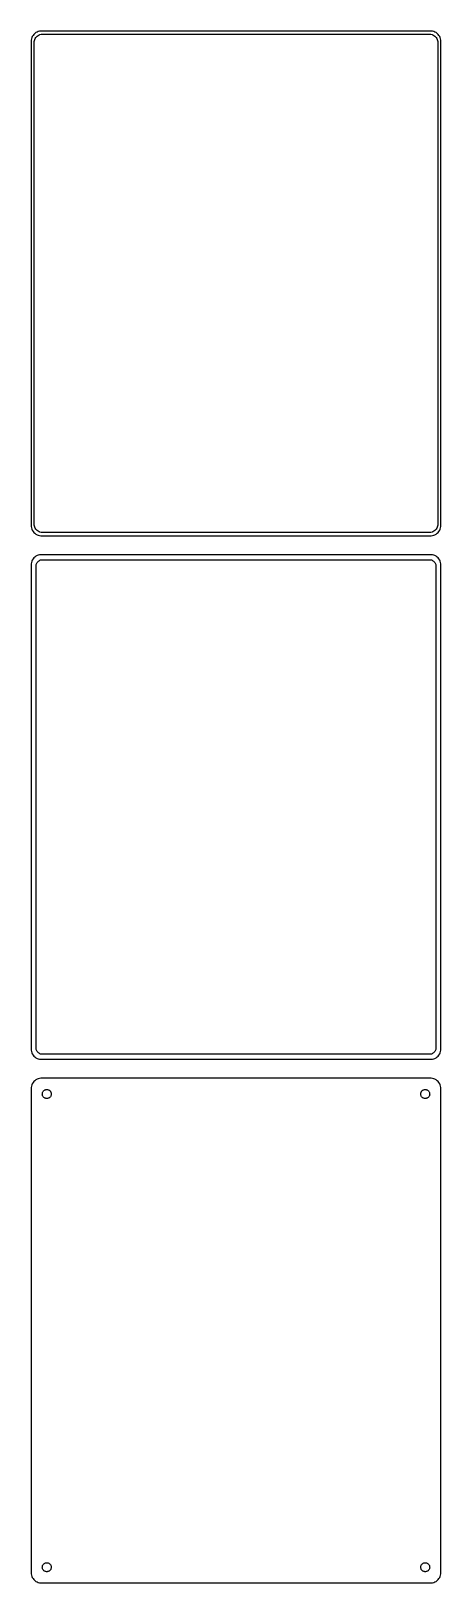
# Model space of a CAD drawing. Header units: metres. Extents: x -98 to 98, y 627 to 1365.
import ezdxf

# ---------------------------------------------------------------- set-up
doc = ezdxf.new("R2010")
doc.units = ezdxf.units.M

msp = doc.modelspace()

# ---------------------------------------------------------------- linework, layer by layer
for p, q in [((-97.4606, 1360.63), (-97.5, 1360)), ((-97.5, 1360), (-97.5, 1130)), ((-97.3429, 1361.24), (-97.4606, 1360.63)), ((-97.1489, 1361.84), (-97.3429, 1361.24)), ((-96.8815, 1362.41), (-97.1489, 1361.84)), ((-96.5451, 1362.94), (-96.8815, 1362.41)), ((-96.1448, 1363.42), (-96.5451, 1362.94)), ((-95.6871, 1363.85), (-96.1448, 1363.42)), ((-96, 1359.5), (-95.9685, 1360)), ((-96, 1130.5), (-96, 1359.5)), ((-95.9685, 1360), (-95.8743, 1360.49)), ((-95.8743, 1360.49), (-95.7191, 1360.97)), ((-95.7191, 1360.97), (-95.5052, 1361.43)), ((-95.1791, 1364.22), (-95.6871, 1363.85)), ((-95.5052, 1361.43), (-95.2361, 1361.85)), ((-95.2361, 1361.85), (-94.9159, 1362.24)), ((-94.6289, 1364.52), (-95.1791, 1364.22)), ((-94.9159, 1362.24), (-94.5497, 1362.58)), ((-94.0451, 1364.76), (-94.6289, 1364.52)), ((-94.5497, 1362.58), (-94.1433, 1362.88)), ((-94.1433, 1362.88), (-93.7031, 1363.12)), ((-93.4369, 1364.91), (-94.0451, 1364.76)), ((-93.7031, 1363.12), (-93.2361, 1363.3)), ((-92.8139, 1364.99), (-93.4369, 1364.91)), ((-93.2361, 1363.3), (-92.7495, 1363.43)), ((92.8139, 1364.99), (-92.8139, 1364.99)), ((-92.7495, 1363.43), (-92.2512, 1363.49)), ((-92.2512, 1363.49), (92.2512, 1363.49)), ((92.2512, 1363.49), (92.7495, 1363.43)), ((92.7495, 1363.43), (93.2361, 1363.3)), ((93.4369, 1364.91), (92.8139, 1364.99)), ((93.2361, 1363.3), (93.7031, 1363.12)), ((94.0451, 1364.76), (93.4369, 1364.91)), ((93.7031, 1363.12), (94.1433, 1362.88)), ((94.6289, 1364.52), (94.0451, 1364.76)), ((94.1433, 1362.88), (94.5497, 1362.58)), ((94.5497, 1362.58), (94.9159, 1362.24)), ((95.1791, 1364.22), (94.6289, 1364.52)), ((94.9159, 1362.24), (95.2361, 1361.85)), ((95.6871, 1363.85), (95.1791, 1364.22)), ((95.2361, 1361.85), (95.5052, 1361.43)), ((95.5052, 1361.43), (95.7191, 1360.97)), ((96.1448, 1363.42), (95.6871, 1363.85)), ((95.7191, 1360.97), (95.8743, 1360.49)), ((95.8743, 1360.49), (95.9685, 1360)), ((95.9685, 1360), (96, 1359.5)), ((96, 1359.5), (96, 1130.5)), ((96.5451, 1362.94), (96.1448, 1363.42)), ((96.8815, 1362.41), (96.5451, 1362.94)), ((97.1489, 1361.84), (96.8815, 1362.41)), ((97.3429, 1361.24), (97.1489, 1361.84)), ((97.4606, 1360.63), (97.3429, 1361.24)), ((97.5, 1360), (97.4606, 1360.63)), ((97.5, 1130), (97.5, 1360)), ((-97.5, 1130), (-97.4606, 1129.37)), ((-97.4606, 1129.37), (-97.3429, 1128.76)), ((-95.9685, 1130), (-96, 1130.5)), ((-95.8743, 1129.51), (-95.9685, 1130)), ((-95.7191, 1129.03), (-95.8743, 1129.51)), ((95.8743, 1129.51), (95.7191, 1129.03)), ((95.9685, 1130), (95.8743, 1129.51)), ((96, 1130.5), (95.9685, 1130)), ((97.3429, 1128.76), (97.4606, 1129.37)), ((97.4606, 1129.37), (97.5, 1130)), ((-97.3429, 1128.76), (-97.1489, 1128.16)), ((-97.1489, 1128.16), (-96.8815, 1127.59)), ((-96.8815, 1127.59), (-96.5451, 1127.06)), ((-96.5451, 1127.06), (-96.1448, 1126.58)), ((-96.1448, 1126.58), (-95.6871, 1126.15)), ((-95.5052, 1128.57), (-95.7191, 1129.03)), ((-95.6871, 1126.15), (-95.1791, 1125.78)), ((-95.2361, 1128.15), (-95.5052, 1128.57)), ((-94.9159, 1127.76), (-95.2361, 1128.15)), ((-95.1791, 1125.78), (-94.6289, 1125.48)), ((-94.5497, 1127.42), (-94.9159, 1127.76)), ((-94.6289, 1125.48), (-94.0451, 1125.24)), ((-94.1433, 1127.12), (-94.5497, 1127.42)), ((-93.7031, 1126.88), (-94.1433, 1127.12)), ((-94.0451, 1125.24), (-93.4369, 1125.09)), ((-93.2361, 1126.7), (-93.7031, 1126.88)), ((-93.4369, 1125.09), (-92.8139, 1125.01)), ((-92.7495, 1126.57), (-93.2361, 1126.7)), ((-92.8139, 1125.01), (92.8139, 1125.01)), ((-92.2512, 1126.51), (-92.7495, 1126.57)), ((92.2512, 1126.51), (-92.2512, 1126.51)), ((92.7495, 1126.57), (92.2512, 1126.51)), ((93.2361, 1126.7), (92.7495, 1126.57)), ((92.8139, 1125.01), (93.4369, 1125.09)), ((93.7031, 1126.88), (93.2361, 1126.7)), ((93.4369, 1125.09), (94.0451, 1125.24)), ((94.1433, 1127.12), (93.7031, 1126.88)), ((94.0451, 1125.24), (94.6289, 1125.48)), ((94.5497, 1127.42), (94.1433, 1127.12)), ((94.9159, 1127.76), (94.5497, 1127.42)), ((94.6289, 1125.48), (95.1791, 1125.78)), ((95.2361, 1128.15), (94.9159, 1127.76)), ((95.1791, 1125.78), (95.6871, 1126.15)), ((95.5052, 1128.57), (95.2361, 1128.15)), ((95.7191, 1129.03), (95.5052, 1128.57)), ((95.6871, 1126.15), (96.1448, 1126.58)), ((96.1448, 1126.58), (96.5451, 1127.06)), ((96.5451, 1127.06), (96.8815, 1127.59)), ((96.8815, 1127.59), (97.1489, 1128.16)), ((97.1489, 1128.16), (97.3429, 1128.76)), ((-96.1448, 1114.42), (-96.5451, 1113.94)), ((-95.6871, 1114.85), (-96.1448, 1114.42)), ((-95.1791, 1115.22), (-95.6871, 1114.85)), ((-94.6289, 1115.52), (-95.1791, 1115.22)), ((-94.0451, 1115.76), (-94.6289, 1115.52)), ((-93.4369, 1115.91), (-94.0451, 1115.76)), ((-92.8139, 1115.99), (-93.4369, 1115.91)), ((92.8139, 1115.99), (-92.8139, 1115.99)), ((93.4369, 1115.91), (92.8139, 1115.99)), ((94.0451, 1115.76), (93.4369, 1115.91)), ((94.6289, 1115.52), (94.0451, 1115.76)), ((95.1791, 1115.22), (94.6289, 1115.52)), ((95.6871, 1114.85), (95.1791, 1115.22)), ((96.1448, 1114.42), (95.6871, 1114.85)), ((96.5451, 1113.94), (96.1448, 1114.42)), ((-97.4606, 1111.63), (-97.5, 1111)), ((-97.5, 1111), (-97.5, 881)), ((-97.3429, 1112.24), (-97.4606, 1111.63)), ((-97.1489, 1112.84), (-97.3429, 1112.24)), ((-96.8815, 1113.41), (-97.1489, 1112.84)), ((-96.5451, 1113.94), (-96.8815, 1113.41)), ((-95.1129, 1110.5), (-95.0884, 1110.89)), ((-95.1129, 881.5), (-95.1129, 1110.5)), ((-95.0884, 1110.89), (-95.0151, 1111.27)), ((-95.0151, 1111.27), (-94.8943, 1111.65)), ((-94.8943, 1111.65), (-94.7279, 1112)), ((-94.7279, 1112), (-94.5184, 1112.33)), ((-94.5184, 1112.33), (-94.2692, 1112.63)), ((-94.2692, 1112.63), (-93.9843, 1112.9)), ((-93.9843, 1112.9), (-93.668, 1113.13)), ((-93.668, 1113.13), (-93.3254, 1113.32)), ((-93.3254, 1113.32), (-92.9619, 1113.46)), ((-92.9619, 1113.46), (-92.5833, 1113.56)), ((-92.5833, 1113.56), (-92.1955, 1113.61)), ((-92.1955, 1113.61), (92.1955, 1113.61)), ((92.1955, 1113.61), (92.5833, 1113.56)), ((92.5833, 1113.56), (92.9619, 1113.46)), ((92.9619, 1113.46), (93.3254, 1113.32)), ((93.3254, 1113.32), (93.668, 1113.13)), ((93.668, 1113.13), (93.9843, 1112.9)), ((93.9843, 1112.9), (94.2692, 1112.63)), ((94.2692, 1112.63), (94.5184, 1112.33)), ((94.5184, 1112.33), (94.7279, 1112)), ((94.7279, 1112), (94.8943, 1111.65)), ((94.8943, 1111.65), (95.0151, 1111.27)), ((95.0151, 1111.27), (95.0884, 1110.89)), ((95.0884, 1110.89), (95.1129, 1110.5)), ((95.1129, 1110.5), (95.1129, 881.5)), ((96.8815, 1113.41), (96.5451, 1113.94)), ((97.1489, 1112.84), (96.8815, 1113.41)), ((97.3429, 1112.24), (97.1489, 1112.84)), ((97.4606, 1111.63), (97.3429, 1112.24)), ((97.5, 1111), (97.4606, 1111.63)), ((97.5, 881), (97.5, 1111)), ((-97.5, 881), (-97.4606, 880.373)), ((-97.4606, 880.373), (-97.3429, 879.757)), ((-97.3429, 879.757), (-97.1489, 879.159)), ((-97.1489, 879.159), (-96.8815, 878.591)), ((-96.8815, 878.591), (-96.5451, 878.061)), ((-95.0884, 881.11), (-95.1129, 881.5)), ((-95.0151, 880.726), (-95.0884, 881.11)), ((-94.8943, 880.354), (-95.0151, 880.726)), ((-94.7279, 880), (-94.8943, 880.354)), ((-94.5184, 879.67), (-94.7279, 880)), ((-94.2692, 879.369), (-94.5184, 879.67)), ((-93.9843, 879.101), (-94.2692, 879.369)), ((-93.668, 878.872), (-93.9843, 879.101)), ((-93.3254, 878.683), (-93.668, 878.872)), ((-92.9619, 878.539), (-93.3254, 878.683)), ((-92.5833, 878.442), (-92.9619, 878.539)), ((-92.1955, 878.393), (-92.5833, 878.442)), ((92.1955, 878.393), (-92.1955, 878.393)), ((92.5833, 878.442), (92.1955, 878.393)), ((92.9619, 878.539), (92.5833, 878.442)), ((93.3254, 878.683), (92.9619, 878.539)), ((93.668, 878.872), (93.3254, 878.683)), ((93.9843, 879.101), (93.668, 878.872)), ((94.2692, 879.369), (93.9843, 879.101)), ((94.5184, 879.67), (94.2692, 879.369)), ((94.7279, 880), (94.5184, 879.67)), ((94.8943, 880.354), (94.7279, 880)), ((95.0151, 880.726), (94.8943, 880.354)), ((95.0884, 881.11), (95.0151, 880.726)), ((95.1129, 881.5), (95.0884, 881.11)), ((96.5451, 878.061), (96.8815, 878.591)), ((96.8815, 878.591), (97.1489, 879.159)), ((97.1489, 879.159), (97.3429, 879.757)), ((97.3429, 879.757), (97.4606, 880.373)), ((97.4606, 880.373), (97.5, 881)), ((-96.5451, 878.061), (-96.1448, 877.577)), ((-96.1448, 877.577), (-95.6871, 877.147)), ((-95.6871, 877.147), (-95.1791, 876.778)), ((-95.1791, 876.778), (-94.6289, 876.476)), ((-94.6289, 876.476), (-94.0451, 876.245)), ((-94.0451, 876.245), (-93.4369, 876.089)), ((-93.4369, 876.089), (-92.8139, 876.01)), ((-92.8139, 876.01), (92.8139, 876.01)), ((92.8139, 876.01), (93.4369, 876.089)), ((93.4369, 876.089), (94.0451, 876.245)), ((94.0451, 876.245), (94.6289, 876.476)), ((94.6289, 876.476), (95.1791, 876.778)), ((95.1791, 876.778), (95.6871, 877.147)), ((95.6871, 877.147), (96.1448, 877.577)), ((96.1448, 877.577), (96.5451, 878.061)), ((-97.1489, 863.841), (-97.3429, 863.243)), ((-96.8815, 864.409), (-97.1489, 863.841)), ((-96.5451, 864.939), (-96.8815, 864.409)), ((-96.1448, 865.423), (-96.5451, 864.939)), ((-95.6871, 865.853), (-96.1448, 865.423)), ((-95.1791, 866.222), (-95.6871, 865.853)), ((-94.6289, 866.524), (-95.1791, 866.222)), ((-94.0451, 866.755), (-94.6289, 866.524)), ((-93.4369, 866.911), (-94.0451, 866.755)), ((-92.8139, 866.99), (-93.4369, 866.911)), ((92.8139, 866.99), (-92.8139, 866.99)), ((93.4369, 866.911), (92.8139, 866.99)), ((94.0451, 866.755), (93.4369, 866.911)), ((94.6289, 866.524), (94.0451, 866.755)), ((95.1791, 866.222), (94.6289, 866.524)), ((95.6871, 865.853), (95.1791, 866.222)), ((96.1448, 865.423), (95.6871, 865.853)), ((96.5451, 864.939), (96.1448, 865.423)), ((96.8815, 864.409), (96.5451, 864.939)), ((97.1489, 863.841), (96.8815, 864.409)), ((97.3429, 863.243), (97.1489, 863.841)), ((-97.4606, 862.627), (-97.5, 862)), ((-97.5, 862), (-97.5, 632)), ((-97.3429, 863.243), (-97.4606, 862.627)), ((-92.1353, 859.5), (-92.1185, 859.768)), ((-92.1185, 859.232), (-92.1353, 859.5)), ((-92.1185, 859.768), (-92.0682, 860.031)), ((-92.0682, 858.969), (-92.1185, 859.232)), ((-92.0682, 860.031), (-91.9853, 860.286)), ((-91.9853, 858.714), (-92.0682, 858.969)), ((-91.9853, 860.286), (-91.8712, 860.529)), ((-91.8712, 858.471), (-91.9853, 858.714)), ((-91.8712, 860.529), (-91.7275, 860.755)), ((-91.7275, 858.245), (-91.8712, 858.471)), ((-91.7275, 860.755), (-91.5566, 860.962)), ((-91.5566, 858.038), (-91.7275, 858.245)), ((-91.5566, 860.962), (-91.3611, 861.145)), ((-91.3611, 857.855), (-91.5566, 858.038)), ((-91.3611, 861.145), (-91.1441, 861.303)), ((-91.1441, 857.697), (-91.3611, 857.855)), ((-91.1441, 861.303), (-90.9092, 861.432)), ((-90.9092, 857.568), (-91.1441, 857.697)), ((-90.9092, 861.432), (-90.6598, 861.531)), ((-90.6598, 857.469), (-90.9092, 857.568)), ((-90.6598, 861.531), (-90.4001, 861.597)), ((-90.4001, 857.403), (-90.6598, 857.469)), ((-90.4001, 861.597), (-90.1341, 861.631)), ((-90.1341, 857.369), (-90.4001, 857.403)), ((-90.1341, 861.631), (-89.8659, 861.631)), ((-89.8659, 857.369), (-90.1341, 857.369)), ((-89.8659, 861.631), (-89.5999, 861.597)), ((-89.5999, 857.403), (-89.8659, 857.369)), ((-89.5999, 861.597), (-89.3401, 861.531)), ((-89.3401, 857.469), (-89.5999, 857.403)), ((-89.3401, 861.531), (-89.0908, 861.432)), ((-89.0908, 857.568), (-89.3401, 857.469)), ((-89.0908, 861.432), (-88.8559, 861.303)), ((-88.8559, 857.697), (-89.0908, 857.568)), ((-88.8559, 861.303), (-88.6389, 861.145)), ((-88.6389, 857.855), (-88.8559, 857.697)), ((-88.6389, 861.145), (-88.4434, 860.962)), ((-88.4434, 858.038), (-88.6389, 857.855)), ((-88.4434, 860.962), (-88.2725, 860.755)), ((-88.2725, 858.245), (-88.4434, 858.038)), ((-88.2725, 860.755), (-88.1288, 860.529)), ((-88.1288, 858.471), (-88.2725, 858.245)), ((-88.1288, 860.529), (-88.0146, 860.286)), ((-88.0146, 858.714), (-88.1288, 858.471)), ((-88.0146, 860.286), (-87.9318, 860.031)), ((-87.9318, 858.969), (-88.0146, 858.714)), ((-87.9318, 860.031), (-87.8815, 859.768)), ((-87.8815, 859.232), (-87.9318, 858.969)), ((-87.8815, 859.768), (-87.8647, 859.5)), ((-87.8647, 859.5), (-87.8815, 859.232)), ((87.8647, 859.5), (87.8815, 859.768)), ((87.8815, 859.232), (87.8647, 859.5)), ((87.8815, 859.768), (87.9318, 860.031)), ((87.9318, 858.969), (87.8815, 859.232)), ((87.9318, 860.031), (88.0146, 860.286)), ((88.0146, 858.714), (87.9318, 858.969)), ((88.0146, 860.286), (88.1288, 860.529)), ((88.1288, 858.471), (88.0146, 858.714)), ((88.1288, 860.529), (88.2725, 860.755)), ((88.2725, 858.245), (88.1288, 858.471)), ((88.2725, 860.755), (88.4434, 860.962)), ((88.4434, 858.038), (88.2725, 858.245)), ((88.4434, 860.962), (88.6389, 861.145)), ((88.6389, 857.855), (88.4434, 858.038)), ((88.6389, 861.145), (88.8559, 861.303)), ((88.8559, 857.697), (88.6389, 857.855)), ((88.8559, 861.303), (89.0908, 861.432)), ((89.0908, 857.568), (88.8559, 857.697)), ((89.0908, 861.432), (89.3401, 861.531)), ((89.3401, 857.469), (89.0908, 857.568)), ((89.3401, 861.531), (89.5999, 861.597)), ((89.5999, 857.403), (89.3401, 857.469)), ((89.5999, 861.597), (89.8659, 861.631)), ((89.8659, 857.369), (89.5999, 857.403)), ((89.8659, 861.631), (90.1341, 861.631)), ((90.1341, 857.369), (89.8659, 857.369)), ((90.1341, 861.631), (90.4001, 861.597)), ((90.4001, 857.403), (90.1341, 857.369)), ((90.4001, 861.597), (90.6598, 861.531)), ((90.6598, 857.469), (90.4001, 857.403)), ((90.6598, 861.531), (90.9092, 861.432)), ((90.9092, 857.568), (90.6598, 857.469)), ((90.9092, 861.432), (91.1441, 861.303)), ((91.1441, 857.697), (90.9092, 857.568)), ((91.1441, 861.303), (91.3611, 861.145)), ((91.3611, 857.855), (91.1441, 857.697)), ((91.3611, 861.145), (91.5566, 860.962)), ((91.5566, 858.038), (91.3611, 857.855)), ((91.5566, 860.962), (91.7275, 860.755)), ((91.7275, 858.245), (91.5566, 858.038)), ((91.7275, 860.755), (91.8712, 860.529)), ((91.8712, 858.471), (91.7275, 858.245)), ((91.8712, 860.529), (91.9853, 860.286)), ((91.9853, 858.714), (91.8712, 858.471)), ((91.9853, 860.286), (92.0682, 860.031)), ((92.0682, 858.969), (91.9853, 858.714)), ((92.0682, 860.031), (92.1185, 859.768)), ((92.1185, 859.232), (92.0682, 858.969)), ((92.1185, 859.768), (92.1353, 859.5)), ((92.1353, 859.5), (92.1185, 859.232)), ((97.4606, 862.627), (97.3429, 863.243)), ((97.5, 862), (97.4606, 862.627)), ((97.5, 632), (97.5, 862)), ((-92.1353, 634.5), (-92.1185, 634.768)), ((-92.1185, 634.768), (-92.0682, 635.031)), ((-92.0682, 635.031), (-91.9853, 635.286)), ((-91.9853, 635.286), (-91.8712, 635.529)), ((-91.8712, 635.529), (-91.7275, 635.755)), ((-91.7275, 635.755), (-91.5566, 635.962)), ((-91.5566, 635.962), (-91.3611, 636.145)), ((-91.3611, 636.145), (-91.1441, 636.303)), ((-91.1441, 636.303), (-90.9092, 636.432)), ((-90.9092, 636.432), (-90.6598, 636.531)), ((-90.6598, 636.531), (-90.4001, 636.597)), ((-90.4001, 636.597), (-90.1341, 636.631)), ((-90.1341, 636.631), (-89.8659, 636.631)), ((-89.8659, 636.631), (-89.5999, 636.597)), ((-89.5999, 636.597), (-89.3401, 636.531)), ((-89.3401, 636.531), (-89.0908, 636.432)), ((-89.0908, 636.432), (-88.8559, 636.303)), ((-88.8559, 636.303), (-88.6389, 636.145)), ((-88.6389, 636.145), (-88.4434, 635.962)), ((-88.4434, 635.962), (-88.2725, 635.755)), ((-88.2725, 635.755), (-88.1288, 635.529)), ((-88.1288, 635.529), (-88.0146, 635.286)), ((-88.0146, 635.286), (-87.9318, 635.031)), ((-87.9318, 635.031), (-87.8815, 634.768)), ((-87.8815, 634.768), (-87.8647, 634.5)), ((87.8647, 634.5), (87.8815, 634.768)), ((87.8815, 634.768), (87.9318, 635.031)), ((87.9318, 635.031), (88.0146, 635.286)), ((88.0146, 635.286), (88.1288, 635.529)), ((88.1288, 635.529), (88.2725, 635.755)), ((88.2725, 635.755), (88.4434, 635.962)), ((88.4434, 635.962), (88.6389, 636.145)), ((88.6389, 636.145), (88.8559, 636.303)), ((88.8559, 636.303), (89.0908, 636.432)), ((89.0908, 636.432), (89.3401, 636.531)), ((89.3401, 636.531), (89.5999, 636.597)), ((89.5999, 636.597), (89.8659, 636.631)), ((89.8659, 636.631), (90.1341, 636.631)), ((90.1341, 636.631), (90.4001, 636.597)), ((90.4001, 636.597), (90.6598, 636.531)), ((90.6598, 636.531), (90.9092, 636.432)), ((90.9092, 636.432), (91.1441, 636.303)), ((91.1441, 636.303), (91.3611, 636.145)), ((91.3611, 636.145), (91.5566, 635.962)), ((91.5566, 635.962), (91.7275, 635.755)), ((91.7275, 635.755), (91.8712, 635.529)), ((91.8712, 635.529), (91.9853, 635.286)), ((91.9853, 635.286), (92.0682, 635.031)), ((92.0682, 635.031), (92.1185, 634.768)), ((92.1185, 634.768), (92.1353, 634.5)), ((-97.5, 632), (-97.4606, 631.373)), ((-97.4606, 631.373), (-97.3429, 630.757)), ((-97.3429, 630.757), (-97.1489, 630.159)), ((-97.1489, 630.159), (-96.8815, 629.591)), ((-96.8815, 629.591), (-96.5451, 629.061)), ((-96.5451, 629.061), (-96.1448, 628.577)), ((-96.1448, 628.577), (-95.6871, 628.147)), ((-95.6871, 628.147), (-95.1791, 627.778)), ((-95.1791, 627.778), (-94.6289, 627.476)), ((-94.6289, 627.476), (-94.0451, 627.245)), ((-92.1185, 634.232), (-92.1353, 634.5)), ((-92.0682, 633.969), (-92.1185, 634.232)), ((-91.9853, 633.714), (-92.0682, 633.969)), ((-91.8712, 633.471), (-91.9853, 633.714)), ((-91.7275, 633.245), (-91.8712, 633.471)), ((-91.5566, 633.038), (-91.7275, 633.245)), ((-91.3611, 632.855), (-91.5566, 633.038)), ((-91.1441, 632.697), (-91.3611, 632.855)), ((-90.9092, 632.568), (-91.1441, 632.697)), ((-90.6598, 632.469), (-90.9092, 632.568)), ((-90.4001, 632.403), (-90.6598, 632.469)), ((-90.1341, 632.369), (-90.4001, 632.403)), ((-89.8659, 632.369), (-90.1341, 632.369)), ((-89.5999, 632.403), (-89.8659, 632.369)), ((-89.3401, 632.469), (-89.5999, 632.403)), ((-89.0908, 632.568), (-89.3401, 632.469)), ((-88.8559, 632.697), (-89.0908, 632.568)), ((-88.6389, 632.855), (-88.8559, 632.697)), ((-88.4434, 633.038), (-88.6389, 632.855)), ((-88.2725, 633.245), (-88.4434, 633.038)), ((-88.1288, 633.471), (-88.2725, 633.245)), ((-88.0146, 633.714), (-88.1288, 633.471)), ((-87.9318, 633.969), (-88.0146, 633.714)), ((-87.8815, 634.232), (-87.9318, 633.969)), ((-87.8647, 634.5), (-87.8815, 634.232)), ((87.8815, 634.232), (87.8647, 634.5)), ((87.9318, 633.969), (87.8815, 634.232)), ((88.0146, 633.714), (87.9318, 633.969)), ((88.1288, 633.471), (88.0146, 633.714)), ((88.2725, 633.245), (88.1288, 633.471)), ((88.4434, 633.038), (88.2725, 633.245)), ((88.6389, 632.855), (88.4434, 633.038)), ((88.8559, 632.697), (88.6389, 632.855)), ((89.0908, 632.568), (88.8559, 632.697)), ((89.3401, 632.469), (89.0908, 632.568)), ((89.5999, 632.403), (89.3401, 632.469)), ((89.8659, 632.369), (89.5999, 632.403)), ((90.1341, 632.369), (89.8659, 632.369)), ((90.4001, 632.403), (90.1341, 632.369)), ((90.6598, 632.469), (90.4001, 632.403)), ((90.9092, 632.568), (90.6598, 632.469)), ((91.1441, 632.697), (90.9092, 632.568)), ((91.3611, 632.855), (91.1441, 632.697)), ((91.5566, 633.038), (91.3611, 632.855)), ((91.7275, 633.245), (91.5566, 633.038)), ((91.8712, 633.471), (91.7275, 633.245)), ((91.9853, 633.714), (91.8712, 633.471)), ((92.0682, 633.969), (91.9853, 633.714)), ((92.1185, 634.232), (92.0682, 633.969)), ((92.1353, 634.5), (92.1185, 634.232)), ((94.0451, 627.245), (94.6289, 627.476)), ((94.6289, 627.476), (95.1791, 627.778)), ((95.1791, 627.778), (95.6871, 628.147)), ((95.6871, 628.147), (96.1448, 628.577)), ((96.1448, 628.577), (96.5451, 629.061)), ((96.5451, 629.061), (96.8815, 629.591)), ((96.8815, 629.591), (97.1489, 630.159)), ((97.1489, 630.159), (97.3429, 630.757)), ((97.3429, 630.757), (97.4606, 631.373)), ((97.4606, 631.373), (97.5, 632)), ((-94.0451, 627.245), (-93.4369, 627.089)), ((-93.4369, 627.089), (-92.8139, 627.01)), ((-92.8139, 627.01), (92.8139, 627.01)), ((92.8139, 627.01), (93.4369, 627.089)), ((93.4369, 627.089), (94.0451, 627.245))]:
    msp.add_line(p, q)

doc.saveas('drawing.dxf')
